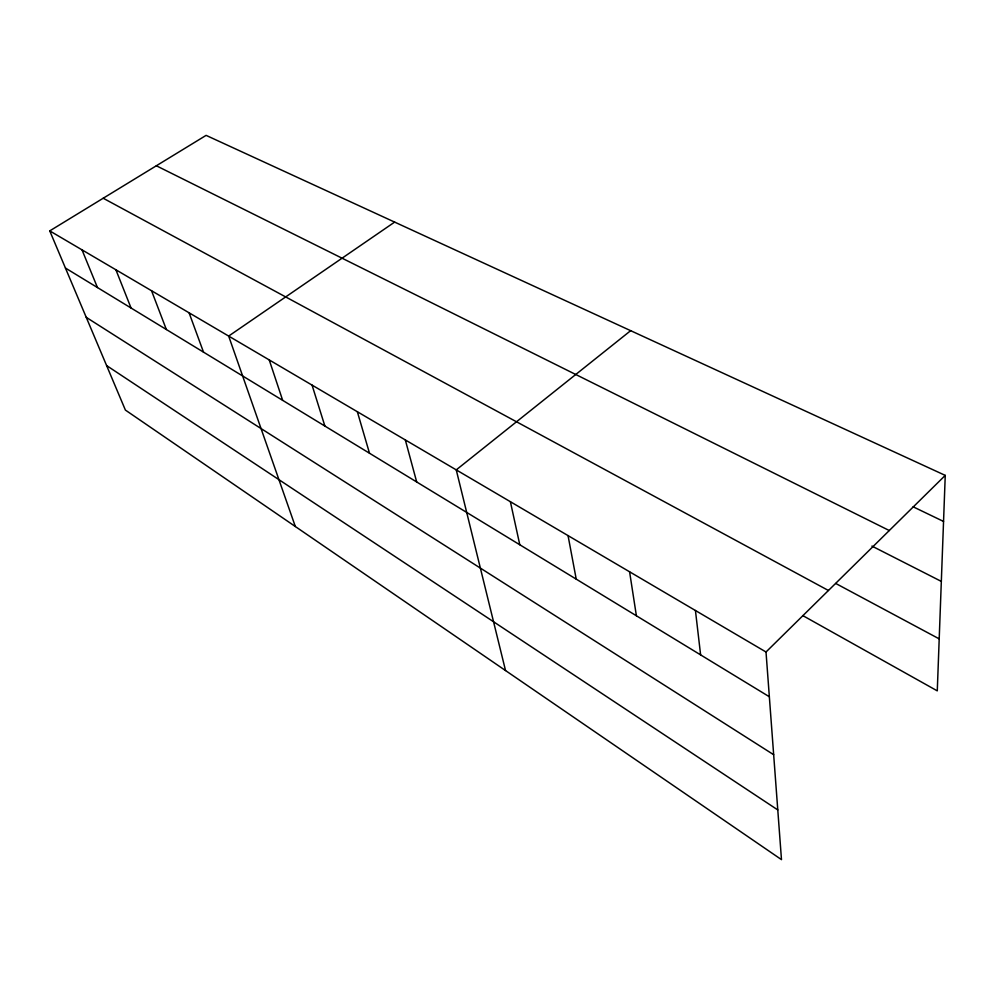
<?xml version="1.0" encoding="UTF-8"?>
<svg xmlns="http://www.w3.org/2000/svg" width="995" height="995" viewBox="0 0 995 995"><rect width="100%" height="100%" fill="white"/><g stroke="black" fill="none" stroke-linecap="round" stroke-linejoin="round"><path stroke-width="1.49" d="M945.25 475.386L766.013 651.999L781.485 859.63L125.395 410.077L49.75 230.89L206.102 135.37L945.25 475.386L937.278 690.866L802.778 615.582M630.668 330.663L456.245 469.876L505.535 670.543M394.642 222.096L228.663 336.074L295.328 526.504M913.124 506.803L943.546 521.442M156.339 165.767L889.281 530.534M871.918 546.081L941.332 581.403M835.788 583.48L939.205 638.865M103.206 198.229L828.437 590.495M49.75 230.89L766.013 651.999M65.446 268.053L769.346 696.749M86.254 317.343L773.675 754.707M106.614 365.575L777.779 809.93M82 249.844L97.46 287.555M115.893 269.769L131.054 308.015M151.538 290.727L166.352 329.507M189.075 312.791L203.502 352.13M269.222 359.916L282.667 400.351M312.044 385.09L324.892 426.071M357.342 411.731L369.506 453.235M405.326 439.939L416.694 481.978M510.385 501.704L519.788 544.75M568.045 535.596L576.229 579.14M629.586 571.789L636.39 615.768M695.43 610.495L700.617 654.884"/></g></svg>
